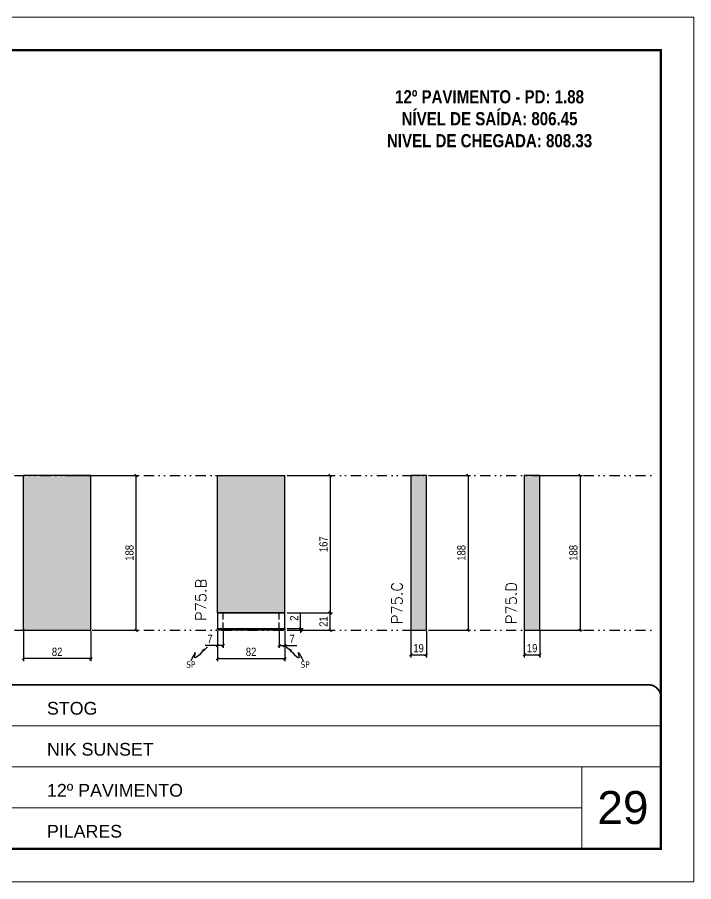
# Model space of a CAD drawing. Extents: x 808 to 7089, y -98 to 17032.
# Drawn here: x 1471 to 2293, y 7942 to 8992 of the extents above; entities that cross this region are included whole.
import ezdxf

# ---------------------------------------------------------------- set-up
doc = ezdxf.new("R2010")
doc.units = 0
for name, pattern in [('CONTINUO', [0]), ('DASHED', [0.75, 0.5, -0.25]), ('DIVIDE2', [0.625, 0.25, -0.125, 0, -0.125, 0, -0.125]), ('HIDDEN', [0.375, 0.25, -0.125])]:
    doc.linetypes.add(name, pattern=pattern)
for name, color, linetype, lineweight in [('CARIMBO', 255, 'Continuous', 9), ('Folhas', 255, 'Continuous', 9), ('SARRAFO DE PRESSAO', 251, 'DASHED', 9), ('Texto Seção', 7, 'Continuous', 15)]:
    doc.layers.add(name, color=color, linetype=linetype, lineweight=lineweight)
for name, color, linetype in [('COTA', 241, 'Continuous'), ('NOMENCLATURA', 7, 'Continuous'), ('Nível', 160, 'Continuous'), ('Painéis', 200, 'Continuous'), ('Sarrafo de Pressão', 42, 'HIDDEN'), ('texto', 7, 'Continuous')]:
    doc.layers.add(name, color=color, linetype=linetype)
doc.styles.add('ARIAL', font='arial.ttf')
doc.styles.add('COTA TECNICA', font='techl___.ttf', dxfattribs={"height": 10})
doc.styles.add('COTA TECNICA-50', font='techl___.ttf', dxfattribs={"height": 10})
doc.styles.add('REGUA-120', font='ROMANS.shx', dxfattribs={"height": 15})
doc.styles.add('ROMANC', font='techb___.ttf', dxfattribs={"height": 2.5})
doc.styles.get("Standard").update_dxf_attribs({"font": 'arial.ttf'})
doc.dimstyles.new('COTA PAINEL-50', dxfattribs={"dimtxt": 10, "dimasz": 3, "dimexe": 3, "dimexo": 3, "dimgap": 3, "dimtad": 1, "dimdec": 1, "dimzin": 12, "dimdsep": 46, "dimtxsty": 'COTA TECNICA-50', "dimblk1": 'OBLIQUE', "dimblk2": 'OBLIQUE', "dimsah": 1, "dimcen": 0.9, "dimclrd": 4, "dimclre": 4, "dimclrt": 240, "dimadec": 1, "dimazin": 3, "dimtfac": 1, "dimtdec": 1, "dimtmove": 0, "dimatfit": 3, "dimfxl": 1, "dimtolj": 1, "dimtzin": 12, "dimarcsym": 0})
doc.dimstyles.new('PAINEL', dxfattribs={"dimtxt": 10, "dimasz": 3, "dimexe": 3, "dimexo": 3, "dimgap": 3, "dimtad": 1, "dimdec": 1, "dimzin": 12, "dimdsep": 46, "dimtxsty": 'COTA TECNICA', "dimblk1": 'OBLIQUE', "dimblk2": 'OBLIQUE', "dimsah": 1, "dimcen": 0.9, "dimclrd": 4, "dimclre": 4, "dimclrt": 240, "dimadec": 1, "dimazin": 3, "dimtfac": 1, "dimtdec": 1, "dimtmove": 0, "dimatfit": 3, "dimfxl": 1, "dimtolj": 1, "dimtzin": 12, "dimarcsym": 0})
doc.dimstyles.get("Standard").update_dxf_attribs({"dimtxt": 0.18, "dimasz": 0.18, "dimexe": 0.18, "dimexo": 0.0625, "dimgap": 0.09, "dimtad": 0, "dimtih": 1, "dimtoh": 1, "dimdec": 4, "dimzin": 0, "dimdsep": 46, "dimtxsty": 'Standard', "dimcen": 0.09, "dimadec": 0, "dimazin": 0, "dimtfac": 1, "dimtdec": 4, "dimtofl": 0, "dimtmove": 0, "dimatfit": 3, "dimfxl": 1, "dimtolj": 1, "dimtzin": 0, "dimarcsym": 0})
pattern_1 = [(50, (-4768.5, -3374.7253), (5.46554, -0.4781726), [0.5715, -6.2865]), (355, (-4768.5, -3374.7253), (-1.0573026, 5.7317054), [0.4572, -5.0292175]), (100.451445, (-4768.0445, -3374.765), (4.4082374, 5.2535326), [0.4857003, -5.3427073]), (46.1842, (-4768.5, -3373.201), (8.1323712, -1.26127), [0.85725, -9.42975]), (96.63556, (-4767.822, -3373.3064), (7.122124, 7.4227837), [0.7285507, -8.014068]), (351.18415, (-4768.5, -3373.201), (7.122124, 7.4227837), [0.685799, -7.543792]), (21, (-4767.738, -3373.5823), (4.5484317, -3.067956), [0.5715, -6.2865]), (326, (-4767.738, -3373.5823), (1.8540609, 5.525639), [0.4572, -5.0292]), (71.451445, (-4767.359, -3373.838), (6.4024926, 2.457683), [0.4857003, -5.3426981]), (37.5, (-4768.5, -3374.7253), (0.0926581, 2.53665117), [0, -4.96824, 0, -5.1054, 0, -5.04825]), (7.5, (-4768.5, -3374.7253), (2.0045899, 3.00541724), [0, -2.91084, 0, -4.85394, 0, -1.92405]), (327.5, (-4770.1993, -3374.7253), (4.06771786, -0.17186232), [0, -1.905, 0, -5.9436, 0, -7.8867]), (317.5, (-4770.9613, -3374.7253), (4.4438754, 0.7627947), [0, -2.4765, 0, -3.94716, 0, -5.6007])]

# ---------------------------------------------------------------- blocks, each defined once
blk = doc.blocks.new('9999999999')
at = {"color": 30, "linetype": 'CONTINUO'}
for p, q in [((98564.6, 34379.6), (99584, 34379.6)), ((98564.6, 34329.8), (99488, 34329.8)), ((99584, 34329.8), (99488, 34329.8)), ((99488, 34329.8), (99488, 34230.2)), ((98564.6, 34280), (99488, 34280))]:
    blk.add_line(p, q, dxfattribs=at)
at = {"color": 30, "linetype": 'CONTINUO', "const_width": 2}
blk.add_lwpolyline([(99584, 34230.2), (99584, 34414.4, 0.414214), (99569, 34429.4), (98229, 34429.4, 0.414214), (98214, 34414.4), (98214, 34245.2, 0.414214), (98229, 34230.2), (99584, 34230.2)], format="xyb", dxfattribs=at)
at = {"layer": 'Folhas'}
blk.add_lwpolyline([(98139, 34190.2), (99624, 34190.2), (99624, 35240.2), (98139, 35240.2)], close=True, dxfattribs=at)
at = {"layer": 'Folhas', "color": 30, "const_width": 3}
blk.add_lwpolyline([(98214, 34230.2), (99584, 34230.2), (99584, 35200.2), (98214, 35200.2)], close=True, dxfattribs=at)
at = {"color": 7, "linetype": 'Continuous', "ltscale": 5, "style": 'ARIAL'}
for s, height, p in [('STOG', 15.48, (98837.7, 34393.1)), ('NIK SUNSET', 15.48, (98837.7, 34343.3)), ('12º PAVIMENTO', 15.483, (98837.7, 34293.5)), ('PILARES', 15.48, (98837.7, 34243.7))]:
    blk.add_text(s, height=height, dxfattribs=at).set_placement(p)
blk = doc.blocks.new('_Oblique')
at = {"color": 0, "linetype": 'ByBlock', "lineweight": -2}
blk.add_line((-0.5, -0.5), (0.5, 0.5), dxfattribs=at)
blk = doc.blocks.new('*D1951')
at = {"layer": 'COTA', "color": 4, "lineweight": -2, "transparency": 16777216}
for p, q in [((1478.2, 8246.9), (1478.2, 8210.5)), ((1560.2, 8246.9), (1560.2, 8210.5)), ((1560.2, 8213.5), (1478.2, 8213.5))]:
    blk.add_line(p, q, dxfattribs=at)
at = {"layer": 'Defpoints', "color": 0, "transparency": 16777216}
for p in [(1478.2, 8249.9), (1560.2, 8249.9), (1478.2, 8213.5)]:
    blk.add_point(p, dxfattribs=at)
at = {"layer": 'COTA', "color": 4, "lineweight": -2, "transparency": 16777216, "xscale": 3, "yscale": 3, "zscale": 3, "rotation": 180}
blk.add_blockref('_Oblique', (1478.2, 8213.5), dxfattribs=at)
at = {"layer": 'COTA', "color": 4, "lineweight": -2, "transparency": 16777216, "xscale": 3, "yscale": 3, "zscale": 3}
blk.add_blockref('_Oblique', (1560.2, 8213.5), dxfattribs=at)
at = {"layer": 'COTA', "color": 240, "transparency": 16777216, "insert": (1519.2, 8221.6), "char_height": 10, "attachment_point": 5, "style": 'COTA TECNICA'}
blk.add_mtext('\\A1;82', dxfattribs=at)
blk = doc.blocks.new('*D1957')
at = {"layer": 'COTA', "color": 4, "lineweight": -2, "transparency": 16777216}
for p, q in [((2087.2, 8246.9), (2087.2, 8215)), ((2106.2, 8246.9), (2106.2, 8215)), ((2087.2, 8218), (2106.2, 8218))]:
    blk.add_line(p, q, dxfattribs=at)
at = {"layer": 'Defpoints', "color": 0, "transparency": 16777216}
for p in [(2087.2, 8249.9), (2106.2, 8249.9), (2106.2, 8218)]:
    blk.add_point(p, dxfattribs=at)
at = {"layer": 'COTA', "color": 4, "lineweight": -2, "transparency": 16777216, "xscale": 3, "yscale": 3, "zscale": 3, "rotation": 180}
blk.add_blockref('_Oblique', (2087.2, 8218), dxfattribs=at)
at = {"layer": 'COTA', "color": 4, "lineweight": -2, "transparency": 16777216, "xscale": 3, "yscale": 3, "zscale": 3}
blk.add_blockref('_Oblique', (2106.2, 8218), dxfattribs=at)
at = {"layer": 'COTA', "color": 240, "transparency": 16777216, "insert": (2096.7, 8226.1), "char_height": 10, "attachment_point": 5, "style": 'COTA TECNICA'}
blk.add_mtext('\\A1;19', dxfattribs=at)
blk = doc.blocks.new('*D1980')
at = {"layer": 'COTA', "color": 4, "linetype": 'ByBlock', "lineweight": -2, "transparency": 16777216}
for p, q in [((2109.2, 8435.9), (2158, 8435.9)), ((2155, 8435.9), (2155, 8247.9)), ((2109.2, 8247.9), (2158, 8247.9))]:
    blk.add_line(p, q, dxfattribs=at)
at = {"layer": 'Defpoints', "color": 0, "linetype": 'ByBlock', "transparency": 16777216}
for p in [(2106.2, 8435.9), (2106.2, 8247.9), (2155, 8247.9)]:
    blk.add_point(p, dxfattribs=at)
at = {"layer": 'COTA', "color": 4, "linetype": 'ByBlock', "lineweight": -2, "transparency": 16777216, "xscale": 3, "yscale": 3, "zscale": 3}
for p, rotation in [((2155, 8435.9), 90), ((2155, 8247.9), 270)]:
    blk.add_blockref('_Oblique', p, dxfattribs=dict(at, rotation=rotation))
at = {"layer": 'COTA', "color": 240, "linetype": 'ByBlock', "transparency": 16777216, "insert": (2146.9, 8341.9), "char_height": 10, "attachment_point": 5, "rotation": 90, "style": 'COTA TECNICA'}
blk.add_mtext('\\A1;188', dxfattribs=at)
blk = doc.blocks.new('*D1960')
at = {"layer": 'COTA', "color": 4, "lineweight": -2, "transparency": 16777216}
for p, q in [((1714, 8246.9), (1714, 8210.5)), ((1796, 8246.9), (1796, 8210.5)), ((1714, 8213.5), (1796, 8213.5))]:
    blk.add_line(p, q, dxfattribs=at)
at = {"layer": 'Defpoints', "color": 0, "transparency": 16777216}
for p in [(1714, 8249.9), (1796, 8249.9), (1796, 8213.5)]:
    blk.add_point(p, dxfattribs=at)
at = {"layer": 'COTA', "color": 4, "lineweight": -2, "transparency": 16777216, "xscale": 3, "yscale": 3, "zscale": 3, "rotation": 180}
blk.add_blockref('_Oblique', (1714, 8213.5), dxfattribs=at)
at = {"layer": 'COTA', "color": 4, "lineweight": -2, "transparency": 16777216, "xscale": 3, "yscale": 3, "zscale": 3}
blk.add_blockref('_Oblique', (1796, 8213.5), dxfattribs=at)
at = {"layer": 'COTA', "color": 240, "transparency": 16777216, "insert": (1755, 8221.6), "char_height": 10, "attachment_point": 5, "style": 'COTA TECNICA'}
blk.add_mtext('\\A1;82', dxfattribs=at)
blk = doc.blocks.new('*D1961')
at = {"layer": 'COTA', "color": 4, "lineweight": -2, "transparency": 16777216}
for p, q in [((1714, 8244.9), (1714, 8226.4)), ((1721, 8246.9), (1721, 8226.4)), ((1714, 8229.4), (1699.3, 8229.4)), ((1721, 8229.4), (1714, 8229.4))]:
    blk.add_line(p, q, dxfattribs=at)
at = {"layer": 'Defpoints', "color": 0, "transparency": 16777216}
for p in [(1714, 8247.9), (1721, 8249.9), (1714, 8229.4)]:
    blk.add_point(p, dxfattribs=at)
at = {"layer": 'COTA', "color": 4, "lineweight": -2, "transparency": 16777216, "xscale": 3, "yscale": 3, "zscale": 3, "rotation": 180}
blk.add_blockref('_Oblique', (1714, 8229.4), dxfattribs=at)
at = {"layer": 'COTA', "color": 4, "lineweight": -2, "transparency": 16777216, "xscale": 3, "yscale": 3, "zscale": 3}
blk.add_blockref('_Oblique', (1721, 8229.4), dxfattribs=at)
at = {"layer": 'COTA', "color": 240, "transparency": 16777216, "insert": (1705.1, 8237.4), "char_height": 10, "attachment_point": 5, "style": 'COTA TECNICA-50'}
blk.add_mtext('\\A1;7', dxfattribs=at)
blk = doc.blocks.new('*D1962')
at = {"layer": 'COTA', "color": 4, "lineweight": -2, "transparency": 16777216}
for p, q in [((1789, 8246.9), (1789, 8226.4)), ((1796, 8244.9), (1796, 8226.4)), ((1789, 8229.4), (1796, 8229.4)), ((1796, 8229.4), (1810.7, 8229.4))]:
    blk.add_line(p, q, dxfattribs=at)
at = {"layer": 'Defpoints', "color": 0, "transparency": 16777216}
for p in [(1789, 8249.9), (1796, 8247.9), (1796, 8229.4)]:
    blk.add_point(p, dxfattribs=at)
at = {"layer": 'COTA', "color": 4, "lineweight": -2, "transparency": 16777216, "xscale": 3, "yscale": 3, "zscale": 3, "rotation": 180}
blk.add_blockref('_Oblique', (1789, 8229.4), dxfattribs=at)
at = {"layer": 'COTA', "color": 4, "lineweight": -2, "transparency": 16777216, "xscale": 3, "yscale": 3, "zscale": 3}
blk.add_blockref('_Oblique', (1796, 8229.4), dxfattribs=at)
at = {"layer": 'COTA', "color": 240, "transparency": 16777216, "insert": (1804.9, 8237.4), "char_height": 10, "attachment_point": 5, "style": 'COTA TECNICA-50'}
blk.add_mtext('\\A1;7', dxfattribs=at)
blk = doc.blocks.new('*D1963')
at = {"layer": 'COTA', "color": 4, "linetype": 'ByBlock', "lineweight": -2, "transparency": 16777216}
for p, q in [((1799, 8268.9), (1854.1, 8268.9)), ((1851.1, 8247.9), (1851.1, 8268.9)), ((1799, 8247.9), (1854.1, 8247.9))]:
    blk.add_line(p, q, dxfattribs=at)
at = {"layer": 'Defpoints', "color": 0, "linetype": 'ByBlock', "transparency": 16777216}
for p in [(1796, 8268.9), (1851.1, 8268.9), (1796, 8247.9)]:
    blk.add_point(p, dxfattribs=at)
at = {"layer": 'COTA', "color": 4, "linetype": 'ByBlock', "lineweight": -2, "transparency": 16777216, "xscale": 3, "yscale": 3, "zscale": 3}
for p, rotation in [((1851.1, 8268.9), 90), ((1851.1, 8247.9), 270)]:
    blk.add_blockref('_Oblique', p, dxfattribs=dict(at, rotation=rotation))
at = {"layer": 'COTA', "color": 240, "linetype": 'ByBlock', "transparency": 16777216, "insert": (1843, 8258.4), "char_height": 10, "attachment_point": 5, "rotation": 90, "style": 'COTA TECNICA'}
blk.add_mtext('\\A1;21', dxfattribs=at)
blk = doc.blocks.new('*D1964')
at = {"layer": 'COTA', "color": 4, "lineweight": -2, "transparency": 16777216}
for p, q in [((1815.3, 8249.9), (1815.3, 8268.7)), ((1799, 8249.9), (1818.3, 8249.9)), ((1799, 8247.9), (1818.3, 8247.9)), ((1815.3, 8247.9), (1815.3, 8249.9)), ((1815.3, 8247.9), (1815.3, 8244.9))]:
    blk.add_line(p, q, dxfattribs=at)
at = {"layer": 'Defpoints', "color": 0, "transparency": 16777216}
for p in [(1796, 8249.9), (1796, 8247.9), (1815.3, 8247.9)]:
    blk.add_point(p, dxfattribs=at)
at = {"layer": 'COTA', "color": 4, "lineweight": -2, "transparency": 16777216, "xscale": 3, "yscale": 3, "zscale": 3}
for p, rotation in [((1815.3, 8249.9), 270), ((1815.3, 8247.9), 90)]:
    blk.add_blockref('_Oblique', p, dxfattribs=dict(at, rotation=rotation))
at = {"layer": 'COTA', "color": 240, "transparency": 16777216, "insert": (1807.3, 8262.6), "char_height": 10, "attachment_point": 5, "rotation": 90, "style": 'COTA TECNICA-50'}
blk.add_mtext('\\A1;2', dxfattribs=at)
blk = doc.blocks.new('*D1965')
at = {"layer": 'COTA', "color": 4, "linetype": 'ByBlock', "lineweight": -2, "transparency": 16777216}
for p, q in [((1799, 8268.9), (1854.1, 8268.9)), ((1851.1, 8247.9), (1851.1, 8268.9)), ((1799, 8247.9), (1854.1, 8247.9))]:
    blk.add_line(p, q, dxfattribs=at)
at = {"layer": 'Defpoints', "color": 0, "linetype": 'ByBlock', "transparency": 16777216}
for p in [(1796, 8268.9), (1851.1, 8268.9), (1796, 8247.9)]:
    blk.add_point(p, dxfattribs=at)
at = {"layer": 'COTA', "color": 4, "linetype": 'ByBlock', "lineweight": -2, "transparency": 16777216, "xscale": 3, "yscale": 3, "zscale": 3}
for p, rotation in [((1851.1, 8268.9), 90), ((1851.1, 8247.9), 270)]:
    blk.add_blockref('_Oblique', p, dxfattribs=dict(at, rotation=rotation))
at = {"layer": 'COTA', "color": 240, "linetype": 'ByBlock', "transparency": 16777216, "insert": (1843, 8258.4), "char_height": 10, "attachment_point": 5, "rotation": 90, "style": 'COTA TECNICA'}
blk.add_mtext('\\A1;21', dxfattribs=at)
blk = doc.blocks.new('*D1966')
at = {"layer": 'COTA', "color": 4, "lineweight": -2, "transparency": 16777216}
for p, q in [((1949.2, 8246.9), (1949.2, 8215)), ((1968.2, 8246.9), (1968.2, 8215)), ((1949.2, 8218), (1968.2, 8218))]:
    blk.add_line(p, q, dxfattribs=at)
at = {"layer": 'Defpoints', "color": 0, "transparency": 16777216}
for p in [(1949.2, 8249.9), (1968.2, 8249.9), (1968.2, 8218)]:
    blk.add_point(p, dxfattribs=at)
at = {"layer": 'COTA', "color": 4, "lineweight": -2, "transparency": 16777216, "xscale": 3, "yscale": 3, "zscale": 3, "rotation": 180}
blk.add_blockref('_Oblique', (1949.2, 8218), dxfattribs=at)
at = {"layer": 'COTA', "color": 4, "lineweight": -2, "transparency": 16777216, "xscale": 3, "yscale": 3, "zscale": 3}
blk.add_blockref('_Oblique', (1968.2, 8218), dxfattribs=at)
at = {"layer": 'COTA', "color": 240, "transparency": 16777216, "insert": (1958.7, 8226.1), "char_height": 10, "attachment_point": 5, "style": 'COTA TECNICA'}
blk.add_mtext('\\A1;19', dxfattribs=at)
blk = doc.blocks.new('*D1981')
at = {"layer": 'COTA', "color": 4, "linetype": 'ByBlock', "lineweight": -2, "transparency": 16777216}
for p, q in [((1971.2, 8435.9), (2021.8, 8435.9)), ((2018.8, 8435.9), (2018.8, 8247.9)), ((1971.2, 8247.9), (2021.8, 8247.9))]:
    blk.add_line(p, q, dxfattribs=at)
at = {"layer": 'Defpoints', "color": 0, "linetype": 'ByBlock', "transparency": 16777216}
for p in [(1968.2, 8435.9), (1968.2, 8247.9), (2018.8, 8247.9)]:
    blk.add_point(p, dxfattribs=at)
at = {"layer": 'COTA', "color": 4, "linetype": 'ByBlock', "lineweight": -2, "transparency": 16777216, "xscale": 3, "yscale": 3, "zscale": 3}
for p, rotation in [((2018.8, 8435.9), 90), ((2018.8, 8247.9), 270)]:
    blk.add_blockref('_Oblique', p, dxfattribs=dict(at, rotation=rotation))
at = {"layer": 'COTA', "color": 240, "linetype": 'ByBlock', "transparency": 16777216, "insert": (2010.7, 8341.9), "char_height": 10, "attachment_point": 5, "rotation": 90, "style": 'COTA TECNICA'}
blk.add_mtext('\\A1;188', dxfattribs=at)
blk = doc.blocks.new('*D1968')
at = {"layer": 'COTA', "color": 4, "lineweight": -2, "transparency": 16777216}
for p, q in [((1799, 8435.9), (1854.1, 8435.9)), ((1851.1, 8435.9), (1851.1, 8268.9)), ((1799, 8268.9), (1854.1, 8268.9))]:
    blk.add_line(p, q, dxfattribs=at)
at = {"layer": 'Defpoints', "color": 0, "transparency": 16777216}
for p in [(1796, 8435.9), (1796, 8268.9), (1851.1, 8268.9)]:
    blk.add_point(p, dxfattribs=at)
at = {"layer": 'COTA', "color": 4, "lineweight": -2, "transparency": 16777216, "xscale": 3, "yscale": 3, "zscale": 3}
for p, rotation in [((1851.1, 8435.9), 90), ((1851.1, 8268.9), 270)]:
    blk.add_blockref('_Oblique', p, dxfattribs=dict(at, rotation=rotation))
at = {"layer": 'COTA', "color": 240, "transparency": 16777216, "insert": (1843, 8352.4), "char_height": 10, "attachment_point": 5, "rotation": 90, "style": 'COTA TECNICA-50'}
blk.add_mtext('\\A1;167', dxfattribs=at)
blk = doc.blocks.new('*D1969')
at = {"layer": 'COTA', "color": 4, "lineweight": -2, "transparency": 16777216}
for p, q in [((1529.2, 8435.9), (1618.3, 8435.9)), ((1615.3, 8247.9), (1615.3, 8435.9)), ((1563.2, 8247.9), (1618.3, 8247.9))]:
    blk.add_line(p, q, dxfattribs=at)
at = {"layer": 'Defpoints', "color": 0, "transparency": 16777216}
for p in [(1526.2, 8435.9), (1615.3, 8435.9), (1560.2, 8247.9)]:
    blk.add_point(p, dxfattribs=at)
at = {"layer": 'COTA', "color": 4, "lineweight": -2, "transparency": 16777216, "xscale": 3, "yscale": 3, "zscale": 3}
for p, rotation in [((1615.3, 8435.9), 90), ((1615.3, 8247.9), 270)]:
    blk.add_blockref('_Oblique', p, dxfattribs=dict(at, rotation=rotation))
at = {"layer": 'COTA', "color": 240, "transparency": 16777216, "insert": (1607.2, 8341.9), "char_height": 10, "attachment_point": 5, "rotation": 90, "style": 'COTA TECNICA-50'}
blk.add_mtext('\\A1;188', dxfattribs=at)

msp = doc.modelspace()

# ---------------------------------------------------------------- hatches: boundary and pattern name
at = {"layer": 'COTA', "linetype": 'ByBlock'}
h = msp.add_hatch(dxfattribs=at)
h.set_pattern_fill('AR-CONC', color=256, scale=0.03)
h.set_pattern_definition(pattern_1)
h.paths.add_polyline_path([(1560.25, 8435.86), (1478.25, 8435.86), (1478.25, 8247.86), (1560.25, 8247.86)])
h = msp.add_hatch(dxfattribs=at)
h.set_pattern_fill('AR-CONC', color=256, scale=0.03)
h.set_pattern_definition(pattern_1)
h.paths.add_polyline_path([(1714.01, 8435.86), (1714.01, 8268.86), (1796.01, 8268.86), (1796.01, 8435.86)])
h = msp.add_hatch(dxfattribs=at)
h.set_pattern_fill('AR-CONC', color=256, scale=0.03)
h.set_pattern_definition([(50, (-1598.5, -5671.8755), (5.4655401, -0.4781726), [0.5715, -6.2865]), (355, (-1598.5, -5671.8755), (-1.0573026, 5.7317054), [0.4572, -5.0292175]), (100.451445, (-1598.0445, -5671.9154), (4.4082374, 5.2535326), [0.4857003, -5.3427073]), (46.1842, (-1598.5, -5670.3515), (8.1323712, -1.2612698), [0.85725, -9.42975]), (96.63556, (-1597.822, -5670.457), (7.122124, 7.4227837), [0.7285507, -8.0140682]), (351.18415, (-1598.5, -5670.3515), (7.122124, 7.4227837), [0.685799, -7.543792]), (21, (-1597.738, -5670.7325), (4.5484317, -3.067956), [0.5715, -6.2865]), (326, (-1597.738, -5670.7325), (1.8540609, 5.525639), [0.4572, -5.0292]), (71.451445, (-1597.359, -5670.988), (6.4024926, 2.457683), [0.4857003, -5.3426981]), (37.5, (-1598.5, -5671.8755), (0.0926581, 2.53665117), [0, -4.96824, 0, -5.1054, 0, -5.04825]), (7.5, (-1598.5, -5671.8755), (2.0045899, 3.00541724), [0, -2.91084, 0, -4.85394, 0, -1.92405]), (327.5, (-1600.1993, -5671.8755), (4.06771786, -0.17186232), [0, -1.905, 0, -5.9436, 0, -7.8867]), (317.5, (-1600.9613, -5671.8755), (4.4438754, 0.7627947), [0, -2.4765, 0, -3.94716, 0, -5.6007])])
h.paths.add_polyline_path([(1968.17, 8435.86), (1949.17, 8435.86), (1949.17, 8247.89), (1968.17, 8247.89)])
h = msp.add_hatch(dxfattribs=at)
h.set_pattern_fill('AR-CONC', color=256, scale=0.03)
h.set_pattern_definition(pattern_1)
h.paths.add_polyline_path([(2106.2, 8435.86), (2087.2, 8435.86), (2087.2, 8247.89), (2106.2, 8247.89)])

# ---------------------------------------------------------------- linework, layer by layer
for p, q in [((1478.25, 8247.86), (1478.25, 8435.86)), ((1560.25, 8435.86), (1478.25, 8435.86)), ((1560.25, 8435.86), (1560.25, 8435.86)), ((1560.25, 8247.86), (1560.25, 8435.86)), ((1714.01, 8435.86), (1714.01, 8435.86)), ((1714.01, 8268.86), (1714.01, 8435.86)), ((1714.01, 8435.86), (1796.01, 8435.86)), ((1796.01, 8268.86), (1796.01, 8435.86)), ((1478.25, 8249.86), (1478.25, 8247.86)), ((1478.25, 8247.86), (1560.25, 8247.86)), ((1560.25, 8247.86), (1560.25, 8249.86))]:
    msp.add_line(p, q, dxfattribs=at)
for points in [[(1949.17, 8247.86), (1968.17, 8247.86), (1968.17, 8435.86), (1949.17, 8435.86)], [(2087.2, 8247.86), (2106.2, 8247.86), (2106.2, 8435.86), (2087.2, 8435.86)]]:
    msp.add_lwpolyline(points, close=True, dxfattribs=at)
at = {"layer": 'Nível', "color": 4, "linetype": 'DIVIDE2', "ltscale": 50}
for p, q in [((1310.16, 8435.86), (2253.17, 8435.86)), ((1310.16, 8247.86), (2253.17, 8247.86))]:
    msp.add_line(p, q, dxfattribs=at)
at = {"layer": 'Painéis'}
for p, q in [((1714.01, 8268.86), (1796.01, 8268.86)), ((1796.01, 8268.86), (1714.01, 8268.86)), ((1714.01, 8268.86), (1714.01, 8249.86)), ((1796.01, 8249.86), (1796.01, 8268.86)), ((1714.01, 8249.86), (1796.01, 8249.86))]:
    msp.add_line(p, q, dxfattribs=at)
msp.add_lwpolyline([(1796.01, 8247.86), (1714.01, 8247.86), (1714.01, 8249.86), (1796.01, 8249.86)], close=True, dxfattribs=at)
at = {"layer": 'Sarrafo de Pressão', "ltscale": 30}
for p, q in [((1721.01, 8249.86), (1721.01, 8268.86)), ((1789.01, 8249.86), (1789.01, 8268.86))]:
    msp.add_line(p, q, dxfattribs=at)

# ---------------------------------------------------------------- block references
at = {"layer": 'SARRAFO DE PRESSAO', "color": 6, "linetype": 'ByBlock'}
msp.add_blockref('9999999999', (-97330.81, -26247.75), dxfattribs=at)

# ---------------------------------------------------------------- texts
at = {"layer": 'CARIMBO', "style": 'ARIAL'}
msp.add_text('29', height=40, dxfattribs=at).set_placement((2176.03, 8012.6))
at = {"layer": 'NOMENCLATURA', "color": 2, "insert": (2044.91, 8930.59), "char_height": 16, "attachment_point": 2, "style": 'ROMANC'}
msp.add_mtext_dynamic_manual_height_columns('\\P12º PAVIMENTO - PD: 1.88\\PNÍVEL DE SAÍDA: 806.45\\PNIVEL DE CHEGADA: 808.33', width=328.3607, gutter_width=1, heights=[0], dxfattribs=at)
at = {"layer": 'texto', "color": 0, "char_height": 7.5, "attachment_point": 5}
for insert in [(1681.76, 8206.19), (1820.79, 8206.19)]:
    msp.add_mtext('{\\fTahoma|b0|i0|c0|p34;\\C4;SP}', dxfattribs=dict(at, insert=insert))
at = {"layer": 'Texto Seção', "char_height": 13, "attachment_point": 7, "rotation": 90, "style": 'REGUA-120'}
for s, insert, width in [('P75.B', (1700.54, 8259.12), 285.3299), ('P75.C', (1938.93, 8255.28), 286.3299), ('\\pxt4;P75.D', (2077.75, 8255.28), 286.3299)]:
    msp.add_mtext(s, dxfattribs=dict(at, insert=insert, width=width))

# ---------------------------------------------------------------- dimensions: what is measured, and where the dimension line sits
at = {"layer": 'COTA'}
for base, p1, p2, angle, picture, middle in [((1615.33, 8435.86), (1560.25, 8247.86), (1526.25, 8435.86), 90, '*D1969', (1607.23, 8341.86)), ((1851.09, 8268.86), (1796.01, 8435.86), (1796.01, 8268.86), 90, '*D1968', (1842.99, 8352.36)), ((1714.01, 8229.35), (1721.01, 8249.86), (1714.01, 8247.86), 180, '*D1961', (1705.15, 8237.43))]:
    dim = msp.add_linear_dim(base=base, p1=p1, p2=p2, angle=angle, dimstyle='COTA PAINEL-50', dxfattribs=at)
    dim.commit()
    dim.dimension.update_dxf_attribs({"geometry": picture, "text_midpoint": middle})
at = {"layer": 'COTA', "linetype": 'ByBlock'}
for base, p1, p2, picture, middle in [((2018.8, 8247.86), (1968.17, 8435.86), (1968.17, 8247.86), '*D1981', (2010.71, 8341.86)), ((2155.04, 8247.86), (2106.2, 8435.86), (2106.2, 8247.86), '*D1980', (2146.95, 8341.86))]:
    dim = msp.add_linear_dim(base=base, p1=p1, p2=p2, angle=90, dimstyle='PAINEL', dxfattribs=at)
    dim.commit()
    dim.dimension.update_dxf_attribs({"geometry": picture, "text_midpoint": middle})
for picture in ['*D1963', '*D1965']:
    dim = msp.add_aligned_dim(p1=(1796.01, 8247.86), p2=(1796.01, 8268.86), distance=-55.08, dimstyle='PAINEL', dxfattribs=at)
    dim.commit()
    dim.dimension.update_dxf_attribs({"geometry": picture, "text_midpoint": (1843.03, 8258.36)})
at = {"layer": 'COTA'}
dim = msp.add_linear_dim(base=(1815.27, 8247.86), p1=(1796.01, 8249.86), p2=(1796.01, 8247.86), angle=90, dimstyle='COTA PAINEL-50', dxfattribs=at)
dim.commit()
dim.dimension.update_dxf_attribs({"geometry": '*D1964', "text_midpoint": (1815.27, 8262.61), "dimtype": 160})
dim = msp.add_linear_dim(base=(1478.25, 8213.5), p1=(1560.25, 8249.86), p2=(1478.25, 8249.86), angle=180, dimstyle='PAINEL', override={"dimarcsym": 2}, dxfattribs=at)
dim.commit()
dim.dimension.update_dxf_attribs({"geometry": '*D1951', "text_midpoint": (1519.25, 8221.6)})
for base, p1, p2, picture, middle in [((1796.01, 8213.5), (1714.01, 8249.86), (1796.01, 8249.86), '*D1960', (1755.01, 8221.6)), ((1968.17, 8217.97), (1949.17, 8249.86), (1968.17, 8249.86), '*D1966', (1958.67, 8226.06)), ((2106.2, 8217.97), (2087.2, 8249.86), (2106.2, 8249.86), '*D1957', (2096.7, 8226.06))]:
    dim = msp.add_linear_dim(base=base, p1=p1, p2=p2, dimstyle='PAINEL', override={"dimarcsym": 2}, dxfattribs=at)
    dim.commit()
    dim.dimension.update_dxf_attribs({"geometry": picture, "text_midpoint": middle})
dim = msp.add_linear_dim(base=(1796.01, 8229.35), p1=(1789.01, 8249.86), p2=(1796.01, 8247.86), dimstyle='COTA PAINEL-50', dxfattribs=at)
dim.commit()
dim.dimension.update_dxf_attribs({"geometry": '*D1962', "text_midpoint": (1804.88, 8237.43)})

# ---------------------------------------------------------------- leaders
at = {"layer": 'COTA', "path_type": 1}
for points in [[(1702.18, 8227.68), (1686.4, 8215.85), (1687.32, 8220.66), (1681.77, 8210.88)], [(1797.84, 8227.68), (1813.63, 8215.85), (1812.7, 8220.66), (1818.25, 8210.88)]]:
    msp.add_leader(points, dimstyle='Standard', override={"dimasz": 8}, dxfattribs=at)

doc.saveas('drawing.dxf')
